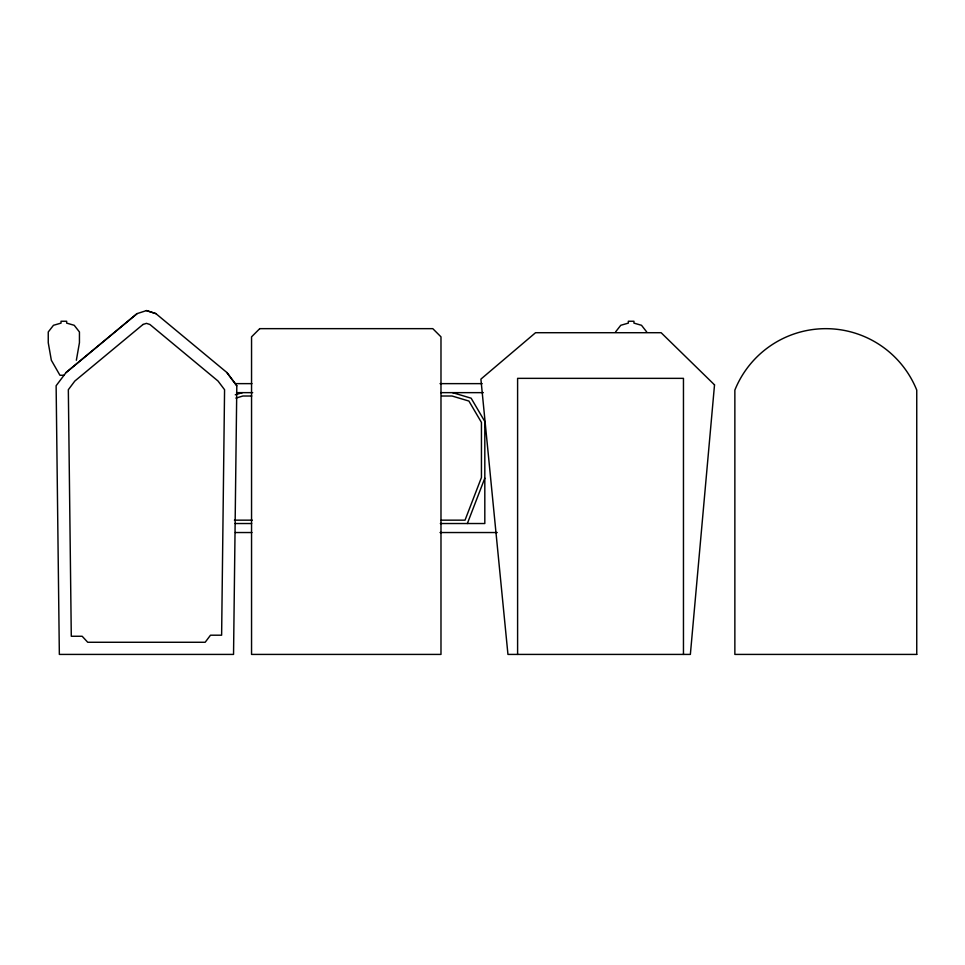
<?xml version="1.0" encoding="UTF-8"?>
<svg xmlns="http://www.w3.org/2000/svg" width="965" height="965" viewBox="0 0 965 965"><rect width="100%" height="100%" fill="white"/><g stroke="black" fill="none" stroke-linecap="round" stroke-linejoin="round"><path stroke-width="1.45" d="M76.356 360.259L79.444 342.708L79.444 331.972L74.221 325.289L66.657 323.118L66.657 321.248L61.036 321.248L61.036 323.118L53.473 325.289L48.25 331.972L48.25 342.708L51.338 360.259L59.951 375.276L63.847 375.276M467.35 523.525L484.816 478.157M615.537 331.972L620.76 325.289L628.336 323.118L628.336 321.248L633.945 321.248L633.945 323.118L641.508 325.289L646.731 331.972M65.946 372.635L137.042 313.625L146.499 310.585L155.896 313.625L226.944 372.574L236.811 385.735L233.542 654.415L59.348 654.415L56.127 385.735L65.994 372.635L137.102 313.625M143.025 324.469L74.812 381.066L68.334 389.715L71.289 636.261L82.17 636.261L87.731 642.268L205.171 642.268L210.491 635.199L221.624 635.199L224.568 389.715L218.018 381.018L149.877 324.469L146.439 323.359L143.013 324.469M235.279 394.781L242.408 392.646M235.894 398.111L242.903 396.012L251.756 396.012M235.388 383.636L251.937 383.636M440.04 383.636L482.174 383.636M236.546 392.646L252.697 392.646M440.812 392.646L483.344 392.646M441.753 396.012L452.078 396.012L468.906 401.054L481.439 422.417L481.439 477.53L465.034 520.159L441.246 520.159M234.411 520.159L252.251 520.159M235.134 523.525L251.648 523.525M440.342 523.525L484.816 523.525L484.816 421.5L471.137 398.195L452.573 392.646M235.388 532.535L251.937 532.535M440.04 532.535L497.228 532.535M146.439 310.585L155.835 313.625M226.884 372.574L236.763 385.735M683.461 654.415L683.461 378.352L517.602 378.352L517.602 654.415M714.522 384.866L690.361 654.415L507.952 654.415L480.896 379.124L535.551 332.708L661.122 332.708L714.522 384.866M259.742 328.655L251.551 336.845L251.551 654.415L440.981 654.415L440.981 336.845L432.79 328.655L259.742 328.655M916.75 654.415L734.86 654.415L734.86 390.101A98.032 98.032 0 0 1 916.75 390.101L916.75 654.415"/></g></svg>
